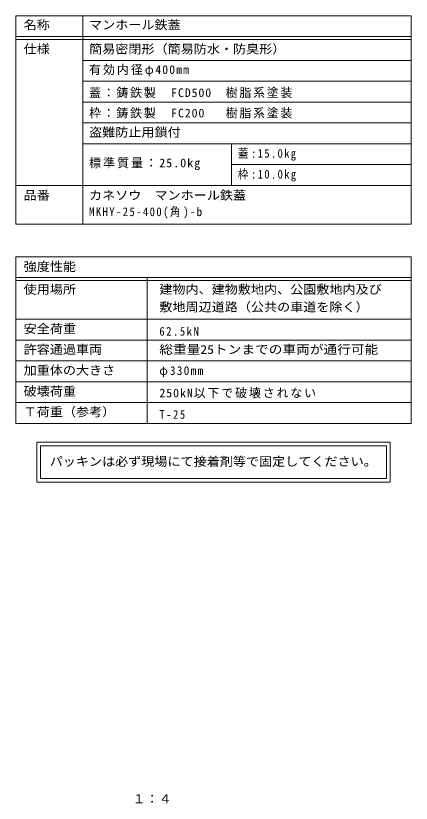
# Model space of a CAD drawing. Units: millimetres on the paper, enlarged 4 times. Extents: x -600 to 760, y -542 to 529.
# Drawn here: x 228 to 760, y -530 to 529 of the extents above; entities that cross this region are included whole.
import ezdxf
from ezdxf.enums import TextEntityAlignment as Align

# ---------------------------------------------------------------- set-up
doc = ezdxf.new("R2010")
doc.units = ezdxf.units.MM
doc.header["$LTSCALE"] = 4
doc.layers.add('F-5_F-5ﾚｲﾔ', color=2, linetype='Continuous')
doc.layers.add('F-F_F-Fﾚｲﾔ', color=7, linetype='Continuous', lineweight=9)
doc.styles.add('ＭＳ ゴシック', font='')
doc.styles.get('ＭＳ ゴシック').set_extended_font_data('MS Gothic')

msp = doc.modelspace()

# ---------------------------------------------------------------- linework, layer by layer
at = {"layer": 'F-F_F-Fﾚｲﾔ'}
for p, q in [((227.809, 528.8), (759.824, 528.8)), ((227.809, 528.8), (227.809, 248.607)), ((317.989, 528.8), (317.989, 248.607)), ((759.824, 528.8), (759.824, 248.607)), ((227.809, 500.8), (759.824, 500.8)), ((227.809, 496.8), (759.824, 496.8)), ((759.824, 468.8), (317.989, 468.8)), ((759.824, 440.8), (317.989, 440.8)), ((317.989, 412.8), (759.824, 412.8)), ((317.989, 384.8), (759.824, 384.8)), ((317.989, 356.799), (759.824, 356.799)), ((517.989, 356.799), (517.989, 300.799)), ((517.989, 328.799), (759.824, 328.799)), ((227.809, 300.799), (759.824, 300.799)), ((227.809, 248.607), (759.824, 248.607)), ((227.809, 204.799), (759.824, 204.799)), ((227.809, 204.799), (227.809, -19.201)), ((759.824, 204.799), (759.824, -19.201)), ((227.809, 176.799), (759.824, 176.799)), ((227.809, 172.799), (759.824, 172.799)), ((404.43, 176.799), (404.43, -19.201)), ((227.809, 120.799), (759.824, 120.799)), ((227.809, 92.799), (759.824, 92.799)), ((227.809, 64.799), (759.824, 64.799)), ((759.824, 36.799), (227.809, 36.799)), ((227.809, 8.799), (759.824, 8.799)), ((227.809, -19.201), (759.824, -19.201)), ((256.048, -44.296), (256.048, -98.107)), ((731.584, -44.296), (256.048, -44.296)), ((261.048, -49.296), (261.048, -93.107)), ((261.048, -49.296), (726.584, -49.296)), ((726.584, -93.107), (726.584, -49.296)), ((731.584, -98.107), (731.584, -44.296)), ((726.584, -93.107), (261.048, -93.107)), ((256.048, -98.107), (731.584, -98.107))]:
    msp.add_line(p, q, dxfattribs=at)

# ---------------------------------------------------------------- texts
at = {"layer": 'F-5_F-5ﾚｲﾔ', "style": 'ＭＳ ゴシック', "width": 1.1}
msp.add_text('１：４', height=11.73, dxfattribs=at).set_placement((384.8, -533.2), align=Align.BOTTOM_LEFT)
at = {"layer": 'F-F_F-Fﾚｲﾔ', "color": 3, "style": 'ＭＳ ゴシック'}
for s, width, p in [('名称', 1.1, (238.456, 507.091)), ('マンホール鉄蓋', 1.1, (326.454, 507.091)), ('仕様', 1.1, (238.456, 474.588)), ('簡易密閉形（簡易防水・防臭形）', 1.1, (326.454, 474.588)), ('盗難防止用鎖付', 1.1, (326.454, 362.773)), ('品番', 1.1, (238.456, 278.01)), ('カネソウ\u3000マンホール鉄蓋', 1.1, (326.454, 278.01)), ('強度性能', 1.1, (238.456, 182.155)), ('使用場所', 1.1, (238.456, 151.556)), ('建物内、建物敷地内、公園敷地内及び', 1.1, (420.964, 151.556)), ('敷地周辺道路（公共の車道を除く）', 1.1, (420.964, 127.847)), ('安全荷重', 1.1, (238.456, 98.572)), ('許容通過車両', 1.1, (238.456, 70.788)), ('総重量25トンまでの車両が通行可能', 1.15, (420.964, 70.788)), ('加重体の大きさ', 1.1, (238.456, 42.788)), ('破壊荷重', 1.1, (238.456, 14.513)), ('Ｔ荷重（参考）', 1.1, (238.456, -13.112))]:
    msp.add_text(s, height=11.73, dxfattribs=dict(at, width=width)).set_placement(p, align=Align.BOTTOM_LEFT)
at = {"layer": 'F-F_F-Fﾚｲﾔ', "color": 2, "style": 'ＭＳ ゴシック', "width": 1.1}
msp.add_text('パッキンは必ず現場にて接着剤等で固定してください。', height=11.73, dxfattribs=at).set_placement((273.495, -79.796), align=Align.BOTTOM_LEFT)
at = {"layer": 'F-F_F-Fﾚｲﾔ', "color": 3, "char_height": 11.73, "attachment_point": 7, "style": 'ＭＳ ゴシック'}
for s, insert in [('\\T1.17;有効内径φ400mm', (326.454, 447.303)), ('\\T1.15;蓋：鋳鉄製\u3000FCD500\u3000樹脂系塗装', (326.454, 418.107)), ('\\T1.15;枠：鋳鉄製\u3000FC200\\~\u3000樹脂系塗装', (326.454, 390.775)), ('\\T1.24;\\W0.9;蓋:15.0kg', (526.454, 334.106)), ('\\T1.18;標準質量：25.0kg', (326.454, 321.25)), ('\\T1.24;\\W0.9;枠:10.0kg', (526.454, 306.106)), ('\\T1.26;\\W0.9;MKHY-25-400(角)-b', (326.454, 256.402)), ('\\T1.28;\\W0.9;62.5kN', (420.964, 98.572)), ('\\T1.23;\\W0.95;φ330mm', (420.964, 42.788)), ('\\T1.16;250kN以下で破壊されない', (420.964, 14.513)), ('\\T1.28;\\W0.9;T-25', (420.964, -13.112))]:
    msp.add_mtext(s, dxfattribs=dict(at, insert=insert))

doc.saveas('drawing.dxf')
